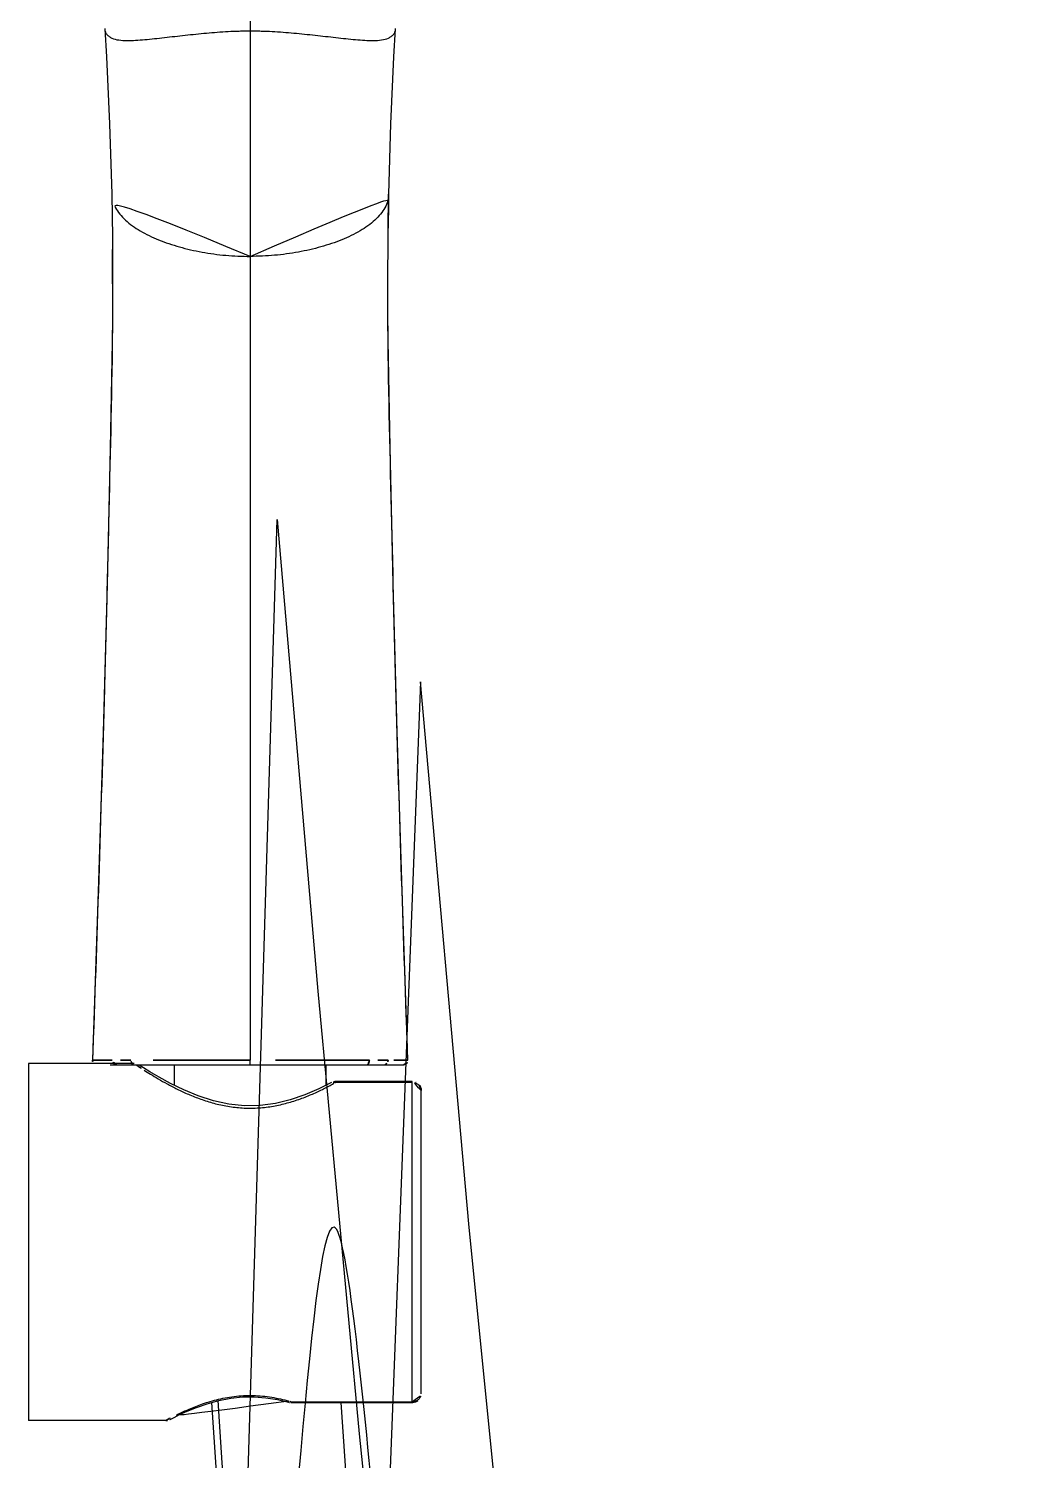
# Model space of a CAD drawing. Extents: x 16296684858 to 16296688009, y -37409618718 to -37409616409.
# Drawn here: x 16296685837.5 to 16296685948.9, y -37409617781.9 to -37409617621.4 of the extents above; entities that cross this region are included whole.
import ezdxf

# ---------------------------------------------------------------- set-up
doc = ezdxf.new("R2010")
doc.units = 0
doc.header["$LTSCALE"] = 10
doc.header["$MEASUREMENT"] = 0
doc.layers.get('0').update_dxf_attribs({"linetype": 'CONTINUOUS'})

msp = doc.modelspace()

# ---------------------------------------------------------------- linework, layer by layer
at = {"color": 7, "linetype": 'Continuous', "lineweight": 30}
for p, q in [((16296685862.367241, -37409617619.815277), (16296685862.36742, -37409617621.656326)), ((16296685846.06358, -37409617621.42173), (16296685846.065201, -37409617621.450546)), ((16296685878.671049, -37409617621.449677), (16296685878.672649, -37409617621.42112)), ((16296685862.36742, -37409617621.656113), (16296685862.368231, -37409617646.947731)), ((16296685846.616949, -37409617632.082741), (16296685846.84548, -37409617639.989693)), ((16296685862.368231, -37409617646.947701), (16296685862.368879, -37409617737.032883)), ((16296685846.94491, -37409617650.037376), (16296685846.94141, -37409617651.878922)), ((16296685877.79607, -37409617651.359459), (16296685877.794109, -37409617649.852051))]:
    msp.add_line(p, q, dxfattribs=at)
at = {"color": 7, "linetype": 'Continuous'}
for p, q in [((16296685862.368919, -37409617737.544647), (16296685862.368879, -37409617737.032883)), ((16296685880.0522, -37409617737.026413), (16296685880.051439, -37409617737.026459)), ((16296685837.5359, -37409617737.421837), (16296685837.5359, -37409617777.421837)), ((16296685849.373871, -37409617737.421837), (16296685837.5359, -37409617737.421837)), ((16296685846.67078, -37409617737.544647), (16296685879.55188, -37409617737.544647)), ((16296685849.80851, -37409617737.7118), (16296685849.81974, -37409617737.719254)), ((16296685853.870081, -37409617739.85199), (16296685853.870081, -37409617737.544647)), ((16296685870.870081, -37409617739.851013), (16296685870.870081, -37409617737.544647)), ((16296685871.486931, -37409617739.544647), (16296685871.48665, -37409617739.544777)), ((16296685871.95335, -37409617739.429207), (16296685871.95335, -37409617739.534851)), ((16296685880.535891, -37409617739.429207), (16296685871.95335, -37409617739.429207)), ((16296685880.535891, -37409617739.534851), (16296685871.95335, -37409617739.534851)), ((16296685880.535891, -37409617775.41449), (16296685880.535891, -37409617739.429207)), ((16296685881.535891, -37409617774.41449), (16296685881.535891, -37409617740.429207)), ((16296685866.67098, -37409617775.376427), (16296685866.6709, -37409617775.376404)), ((16296685866.94425, -37409617775.308838), (16296685866.94425, -37409617775.41449)), ((16296685866.94425, -37409617775.308838), (16296685880.535891, -37409617775.308838)), ((16296685866.94425, -37409617775.41449), (16296685880.535891, -37409617775.41449)), ((16296685853.39246, -37409617777.160927), (16296685853.304319, -37409617777.207619)), ((16296685852.903931, -37409617777.421837), (16296685837.5359, -37409617777.421837)), ((16296685853.36659, -37409617777.308357), (16296685853.384251, -37409617777.299187))]:
    msp.add_line(p, q, dxfattribs=at)
at = {"color": 7, "linetype": 'Continuous', "lineweight": 30}
for points in [[(16296685846.065201, -37409617621.450546), (16296685846.26012, -37409617624.584099), (16296685846.616949, -37409617632.082741)], [(16296685877.89274, -37409617639.988937), (16296685878.12044, -37409617632.083603), (16296685878.4764, -37409617624.58506), (16296685878.671049, -37409617621.449677)], [(16296685846.845249, -37409617639.967377), (16296685846.91839, -37409617644.824478), (16296685846.94404, -37409617650.037529)], [(16296685877.79496, -37409617649.852348), (16296685877.820749, -37409617644.774643), (16296685877.892981, -37409617639.966316)], [(16296685846.94141, -37409617651.878922), (16296685846.92524, -37409617654.562607), (16296685846.692419, -37409617668.469353), (16296685846.33135, -37409617683.732773), (16296685845.891649, -37409617700.301048), (16296685845.343731, -37409617718.117439), (16296685844.688869, -37409617737.026466)], [(16296685880.0522, -37409617737.026413), (16296685879.396231, -37409617718.086197), (16296685878.84679, -37409617700.219803), (16296685878.406111, -37409617683.60891), (16296685878.044029, -37409617668.309486), (16296685877.812519, -37409617654.37188), (16296685877.79607, -37409617651.359459)]]:
    msp.add_lwpolyline(points, dxfattribs=at)
at = {"color": 7, "linetype": 'Continuous'}
for points in [[(16296685858.04203, -37409617775.396202), (16296685861.039141, -37409617820.012383), (16296685865.404261, -37409617676.418427), (16296685869.93445, -37409617729.313957), (16296685874.589951, -37409617778.898682), (16296685879.44486, -37409617826.00618), (16296685884.520069, -37409617870.560112), (16296685889.805929, -37409617912.83036), (16296685895.223539, -37409617952.985413), (16296685900.69364, -37409617991.12709), (16296685906.144751, -37409618027.380127), (16296685911.51041, -37409618061.86364), (16296685916.72698, -37409618094.686478), (16296685921.73012, -37409618125.932907), (16296685926.460649, -37409618155.704536), (16296685930.85836, -37409618184.088799), (16296685934.722361, -37409618210.221786)], [(16296685948.92378, -37409618207.491112), (16296685947.60433, -37409618198.118057), (16296685942.468081, -37409618164.299683), (16296685936.821951, -37409618128.578888), (16296685930.775249, -37409618090.803459), (16296685924.44116, -37409618050.84182), (16296685917.93211, -37409618008.538254), (16296685911.362209, -37409617963.712936), (16296685904.85331, -37409617916.182617), (16296685898.54315, -37409617865.825249), (16296685892.541321, -37409617812.23735), (16296685886.87714, -37409617755.367241), (16296685881.45377, -37409617694.640823), (16296685876.251209, -37409617829.325577), (16296685872.570669, -37409617775.41449)], [(16296685871.48708, -37409617739.544563), (16296685870.0604, -37409617740.253181), (16296685868.48842, -37409617740.924202), (16296685866.86865, -37409617741.478752), (16296685865.202721, -37409617741.886597), (16296685863.493231, -37409617742.118019), (16296685861.7502, -37409617742.148361), (16296685859.99058, -37409617741.96701), (16296685858.246889, -37409617741.585632), (16296685856.553499, -37409617741.038513), (16296685854.939659, -37409617740.372467), (16296685853.451059, -37409617739.648117), (16296685852.161909, -37409617738.946037), (16296685851.138189, -37409617738.344719), (16296685850.42474, -37409617737.904861), (16296685850.030041, -37409617737.654694), (16296685849.91461, -37409617737.580658)], [(16296685853.366949, -37409617777.308189), (16296685853.4851, -37409617777.246773), (16296685853.8508, -37409617777.060318), (16296685854.464149, -37409617776.760651), (16296685855.30722, -37409617776.376862), (16296685856.35055, -37409617775.950348), (16296685857.558001, -37409617775.529457), (16296685858.866051, -37409617775.169357), (16296685860.182329, -37409617774.915543), (16296685861.495449, -37409617774.777283), (16296685862.80941, -37409617774.757492), (16296685864.126419, -37409617774.857262), (16296685865.446369, -37409617775.074577), (16296685866.67099, -37409617775.376427)]]:
    msp.add_lwpolyline(points, dxfattribs=at)
at = {"color": 7, "linetype": 'Continuous', "lineweight": 30}
for centre, radius, start, end in [((16296685350.10743, -37409617649.871178), 496.837507, 359.98134334, 1.14012947), ((16296686381.007059, -37409617649.893227), 503.212955, 178.87155243, 179.99532815)]:
    msp.add_arc(centre, radius, start, end, dxfattribs=at)
at = {"color": 7, "linetype": 'Continuous'}
for centre, radius, start, end in [((16296685845.19091, -37409617737.044617), 0.500125, 177.98060491, 230.03189984), ((16296685879.55176, -37409617737.04467), 0.49998, 270.01340083, 2.07069511), ((16296685798.05048, -37409617815.747803), 93.640332, 56.44516676, 56.64587156), ((16296685849.374741, -37409617738.420303), 0.998229, 57.26084756, 62.21244194), ((16296685871.95335, -37409617740.429207), 1, 90, 117.82247979), ((16296685871.70389, -37409617739.955566), 0.464682, 111.26562103, 117.79674191), ((16296685817.66226, -37409617639.06813), 114.197575, 298.18524242, 298.38636027), ((16296685871.95365, -37409617740.429901), 1.000712, 90.01719671, 103.42272313), ((16296685871.716459, -37409617740.123833), 0.634837, 68.08963132, 70.06143208), ((16296685880.535891, -37409617740.429207), 1, 0, 90), ((16296685880.53677, -37409617740.427353), 0.997954, 62.9037329, 69.69976746), ((16296685880.537479, -37409617740.427338), 0.997551, 47.15869378, 53.7686221), ((16296685880.536711, -37409617740.428879), 0.999139, 31.44310788, 37.64000448), ((16296685880.53961, -37409617740.427902), 0.996069, 15.69933891, 20.90323395), ((16296685866.945101, -37409617774.408218), 1.006262, 254.18742077, 269.12803623), ((16296685859.18395, -37409617801.90757), 27.70766, 73.73508533, 74.23636751), ((16296685866.944759, -37409617774.416382), 0.998098, 269.14056245, 269.9711544), ((16296685880.535891, -37409617774.41449), 1, 270, 0), ((16296685880.535931, -37409617774.413254), 1.001229, 269.99824806, 278.17740757), ((16296685852.903959, -37409617776.421921), 0.999917, 269.99854005, 297.55969752)]:
    msp.add_arc(centre, radius, start, end, dxfattribs=at)
at = {"color": 7, "linetype": 'Continuous', "lineweight": 30}
for points, knots in [([(16296685846.066351, -37409617621.449013), (16296685846.07188, -37409617621.504837), (16296685846.091061, -37409617621.614693), (16296685846.14352, -37409617621.830513), (16296685846.291439, -37409617622.075012), (16296685846.546329, -37409617622.312317), (16296685846.987961, -37409617622.562073), (16296685847.66967, -37409617622.721687), (16296685848.56525, -37409617622.772163), (16296685849.54154, -37409617622.734879), (16296685850.57626, -37409617622.653137), (16296685851.656231, -37409617622.54232), (16296685853.15992, -37409617622.372757), (16296685855.098591, -37409617622.156273), (16296685857.07016, -37409617621.946472), (16296685858.680941, -37409617621.807793), (16296685859.905291, -37409617621.729233), (16296685860.930099, -37409617621.692902), (16296685861.751289, -37409617621.673187), (16296685862.16197, -37409617621.65715), (16296685862.36742, -37409617621.656326)], [0, 0, 0, 0, 0.0099254966, 0.01970658, 0.0391569454, 0.0593514202, 0.0807928907, 0.1281963921, 0.1814481309, 0.2393764333, 0.3008709279, 0.3651019952, 0.4314443819, 0.5686137882, 0.7102528481, 0.7822320985, 0.8546563127, 0.9273000759, 0.9636490796, 1, 1, 1, 1]), ([(16296685862.36742, -37409617621.655983), (16296685862.57288, -37409617621.656799), (16296685862.98358, -37409617621.672859), (16296685863.8048, -37409617621.692551), (16296685864.82967, -37409617621.728859), (16296685866.05409, -37409617621.807388), (16296685867.66498, -37409617621.94606), (16296685869.636721, -37409617622.155823), (16296685871.575569, -37409617622.372238), (16296685873.07943, -37409617622.541733), (16296685874.159519, -37409617622.652481), (16296685875.19438, -37409617622.734154), (16296685876.170799, -37409617622.771339), (16296685877.06653, -37409617622.720734), (16296685877.748329, -37409617622.560989), (16296685878.19001, -37409617622.311119), (16296685878.44491, -37409617622.073708), (16296685878.5928, -37409617621.829117), (16296685878.645229, -37409617621.613243), (16296685878.664431, -37409617621.503372), (16296685878.66995, -37409617621.44754)], [0, 0, 0, 0, 0.0363489651, 0.0726960301, 0.1453361012, 0.2177570393, 0.2897335148, 0.4313687622, 0.568536666, 0.6348791234, 0.6991108452, 0.7606067097, 0.8185371597, 0.8717919824, 0.9191994603, 0.9406433196, 0.9608400979, 0.9802922702, 0.9900741216, 1, 1, 1, 1]), ([(16296685862.368231, -37409617646.947731), (16296685861.456011, -37409617646.947731), (16296685859.6464, -37409617646.864403), (16296685856.99164, -37409617646.507408), (16296685854.465969, -37409617645.933983), (16296685852.134859, -37409617645.15403), (16296685850.07937, -37409617644.174988), (16296685848.627291, -37409617643.161407), (16296685847.73933, -37409617642.232933), (16296685847.10721, -37409617641.314217), (16296685846.85585, -37409617640.508362), (16296685846.84548, -37409617639.989693)], [0, 0, 0, 0, 0.1505397079, 0.2984755103, 0.4415123267, 0.5773413453, 0.7032876812, 0.8162454499, 0.867181558, 0.9143895078, 1, 1, 1, 1]), ([(16296685862.368231, -37409617646.947701), (16296685863.2805, -37409617646.947701), (16296685865.0902, -37409617646.864403), (16296685867.7451, -37409617646.507347), (16296685870.27087, -37409617645.933937), (16296685872.602249, -37409617645.153999), (16296685874.657761, -37409617644.174797), (16296685876.110991, -37409617643.161057), (16296685876.998671, -37409617642.233513), (16296685877.488689, -37409617641.518639), (16296685877.80345, -37409617640.76696), (16296685877.88537, -37409617640.244553), (16296685877.892441, -37409617639.989197)], [0, 0, 0, 0, 0.1504436278, 0.2982819075, 0.4412249519, 0.576967843, 0.7028377742, 0.8157521173, 0.8666716924, 0.9138480321, 0.9578771024, 1, 1, 1, 1]), ([(16296685846.94141, -37409617651.878677), (16296685846.91564, -37409617658.941757), (16296685846.665609, -37409617669.730797), (16296685846.32312, -37409617684.246933), (16296685845.94586, -37409617698.81163), (16296685845.41889, -37409617716.406303), (16296685844.93865, -37409617730.270851), (16296685844.68959, -37409617737.026932)], [0, 0, 0, 0, 0.2487602125, 0.3800475195, 0.5114044468, 0.7618925465, 1, 1, 1, 1]), ([(16296685880.051451, -37409617737.026443), (16296685879.800739, -37409617730.22641), (16296685879.31769, -37409617716.267342), (16296685878.674021, -37409617694.805023), (16296685878.14856, -37409617673.050293), (16296685877.81551, -37409617658.45372), (16296685877.79607, -37409617651.359161)], [0, 0, 0, 0, 0.2382058399, 0.488946622, 0.751644432, 1, 1, 1, 1])]:
    msp.add_open_spline(points, degree=3, knots=knots, dxfattribs=at)
at = {"color": 7, "linetype": 'Continuous'}
for points, knots in [([(16296685846.90662, -37409617737.030678), (16296685846.63703, -37409617737.034607), (16296685846.15494, -37409617737.038696), (16296685845.587549, -37409617737.038094), (16296685845.218031, -37409617737.034958), (16296685845.00222, -37409617737.033287), (16296685844.830709, -37409617737.028778), (16296685844.730619, -37409617737.030769), (16296685844.68964, -37409617737.026993)], [0, 0, 0, 0, 0.3648269814, 0.6523467388, 0.7677136222, 0.8648838821, 0.9443144064, 1, 1, 1, 1]), ([(16296685847.3766, -37409617737.544594), (16296685847.25267, -37409617737.542374), (16296685846.994129, -37409617737.42382), (16296685846.903191, -37409617737.158119), (16296685846.90662, -37409617737.030647)], [0, 0, 0, 0, 0.4929256194, 1, 1, 1, 1]), ([(16296685848.996031, -37409617737.018089), (16296685848.74608, -37409617737.016769), (16296685848.049629, -37409617737.014328), (16296685847.352909, -37409617737.015541), (16296685846.90662, -37409617737.030647)], [0, 0, 0, 0, 0.358874731, 1, 1, 1, 1]), ([(16296685849.29582, -37409617737.544647), (16296685849.25613, -37409617737.544998), (16296685849.163151, -37409617737.511124), (16296685849.06391, -37409617737.383957), (16296685849.004589, -37409617737.211227), (16296685848.994049, -37409617737.082237), (16296685848.996031, -37409617737.018089)], [0, 0, 0, 0, 0.1801550788, 0.4187567837, 0.7086311261, 1, 1, 1, 1]), ([(16296685862.368879, -37409617737.032883), (16296685861.183969, -37409617737.032883), (16296685858.842119, -37409617737.033783), (16296685855.40114, -37409617737.038223), (16296685852.128389, -37409617737.040939), (16296685850.012659, -37409617737.024437), (16296685848.996031, -37409617737.018089)], [0, 0, 0, 0, 0.2658145325, 0.5253584805, 0.7719310115, 1, 1, 1, 1]), ([(16296685875.74246, -37409617737.018089), (16296685874.725719, -37409617737.024437), (16296685872.60981, -37409617737.040939), (16296685869.33683, -37409617737.038223), (16296685865.89572, -37409617737.033783), (16296685863.553801, -37409617737.032883), (16296685862.368879, -37409617737.032883)], [0, 0, 0, 0, 0.2280800302, 0.474656165, 0.7341963729, 1, 1, 1, 1]), ([(16296685875.74246, -37409617737.018089), (16296685875.744419, -37409617737.082237), (16296685875.733891, -37409617737.211197), (16296685875.674601, -37409617737.383949), (16296685875.57539, -37409617737.511093), (16296685875.48243, -37409617737.544968), (16296685875.44276, -37409617737.544647)], [0, 0, 0, 0, 0.2913805183, 0.581263701, 0.8198636375, 1, 1, 1, 1]), ([(16296685877.83242, -37409617737.030281), (16296685877.59325, -37409617737.026779), (16296685876.896709, -37409617737.01136), (16296685876.19994, -37409617737.015106), (16296685875.742451, -37409617737.017952)], [0, 0, 0, 0, 0.3433302769, 1, 1, 1, 1]), ([(16296685877.83242, -37409617737.030296), (16296685877.83326, -37409617737.060837), (16296685877.82585, -37409617737.189934), (16296685877.76717, -37409617737.316261), (16296685877.70096, -37409617737.389259)], [0, 0, 0, 0, 0.2366792316, 1, 1, 1, 1]), ([(16296685880.051411, -37409617737.026604), (16296685880.01033, -37409617737.030357), (16296685879.91007, -37409617737.028412), (16296685879.7383, -37409617737.032898), (16296685879.52224, -37409617737.034592), (16296685879.15238, -37409617737.037727), (16296685878.584591, -37409617737.038322), (16296685878.102171, -37409617737.034233), (16296685877.83242, -37409617737.030296)], [0, 0, 0, 0, 0.0557608601, 0.13523336, 0.232429303, 0.34780416, 0.6352852502, 1, 1, 1, 1]), ([(16296685849.81974, -37409617737.719254), (16296685849.865471, -37409617737.749527), (16296685850.081461, -37409617737.892853), (16296685850.29825, -37409617738.034988), (16296685850.47014, -37409617738.145477)], [0, 0, 0, 0, 0.2116358333, 1, 1, 1, 1]), ([(16296685850.47014, -37409617738.145477), (16296685850.707451, -37409617738.298027), (16296685851.232321, -37409617738.627869), (16296685852.093679, -37409617739.146721), (16296685853.09544, -37409617739.710007), (16296685854.222561, -37409617740.299927), (16296685855.47262, -37409617740.881073), (16296685856.840981, -37409617741.409264), (16296685858.05006, -37409617741.801292), (16296685859.067169, -37409617742.054817), (16296685860.12891, -37409617742.258453), (16296685861.490419, -37409617742.411827), (16296685862.866489, -37409617742.420303), (16296685863.96229, -37409617742.334442), (16296685865.034889, -37409617742.187843), (16296685866.33024, -37409617741.906708), (16296685867.80636, -37409617741.452713), (16296685869.17716, -37409617740.916962), (16296685870.43441, -37409617740.339943), (16296685871.2236, -37409617739.926613), (16296685871.60091, -37409617739.724518)], [0, 0, 0, 0, 0.0375663204, 0.0825382003, 0.1338826608, 0.1905755132, 0.251905233, 0.3173252992, 0.38577936, 0.4209964034, 0.4568359527, 0.5296773147, 0.6030915787, 0.6396817358, 0.6759663703, 0.747171892, 0.8158939379, 0.8814042907, 0.9430053897, 1, 1, 1, 1]), ([(16296685877.70096, -37409617737.389259), (16296685877.656361, -37409617737.438454), (16296685877.550119, -37409617737.515701), (16296685877.42243, -37409617737.543556), (16296685877.36186, -37409617737.544594)], [0, 0, 0, 0, 0.5229175761, 1, 1, 1, 1]), ([(16296685871.93294, -37409617739.527039), (16296685871.86685, -37409617739.503082), (16296685871.73188, -37409617739.47718), (16296685871.59532, -37409617739.499207), (16296685871.535351, -37409617739.522552)], [0, 0, 0, 0, 0.5221342319, 1, 1, 1, 1]), ([(16296685881.535891, -37409617740.429207), (16296685881.535891, -37409617740.312332), (16296685881.481581, -37409617740.071777), (16296685881.254959, -37409617739.77491), (16296685880.92337, -37409617739.579803), (16296685880.66547, -37409617739.534851), (16296685880.535891, -37409617739.534851)], [0, 0, 0, 0, 0.2370161755, 0.4818088611, 0.7372508844, 1, 1, 1, 1]), ([(16296685935.55896, -37409618210.205383), (16296685932.621189, -37409618189.736473), (16296685925.936069, -37409618146.662773), (16296685914.95867, -37409618078.753372), (16296685903.254219, -37409618003.98069), (16296685893.724159, -37409617937.18531), (16296685886.41831, -37409617880.064262), (16296685881.121401, -37409617834.533112), (16296685876.22892, -37409617787.735336), (16296685870.34692, -37409617726.06218), (16296685864.379061, -37409617855.18634), (16296685860.38855, -37409617800.114029), (16296685858.791019, -37409617775.171944)], [0, 0, 0, 0, 0.0969361013, 0.2043267105, 0.3224768006, 0.4517142699, 0.5206000265, 0.5924219, 0.6665866394, 0.7411672023, 0.8828384145, 1, 1, 1, 1]), ([(16296685866.71126, -37409617775.241959), (16296685866.07851, -37409617775.063469), (16296685865.097099, -37409617774.833908), (16296685863.747801, -37409617774.662117), (16296685862.691139, -37409617774.603256), (16296685861.62838, -37409617774.616783), (16296685860.57999, -37409617774.7015), (16296685859.5669, -37409617774.867477), (16296685858.60059, -37409617775.083252), (16296685857.689251, -37409617775.332397), (16296685856.605379, -37409617775.685669), (16296685855.633289, -37409617776.090919), (16296685854.759239, -37409617776.474037), (16296685854.10033, -37409617776.786873), (16296685853.65778, -37409617777.020088), (16296685853.39246, -37409617777.160927)], [0, 0, 0, 0, 0.1426414587, 0.2180400528, 0.2948823178, 0.3720562038, 0.4484742939, 0.5228527778, 0.5945896784, 0.6632083705, 0.7277665937, 0.8417829452, 0.8914913935, 0.934830097, 1, 1, 1, 1]), ([(16296685866.79027, -37409617775.379631), (16296685866.780041, -37409617775.381706), (16296685866.740499, -37409617775.387711), (16296685866.699409, -37409617775.384506), (16296685866.67098, -37409617775.376427)], [0, 0, 0, 0, 0.2610679237, 1, 1, 1, 1]), ([(16296685866.94425, -37409617775.308838), (16296685866.931641, -37409617775.317734), (16296685866.884081, -37409617775.348473), (16296685866.8307, -37409617775.371338), (16296685866.79027, -37409617775.379631)], [0, 0, 0, 0, 0.2720850136, 1, 1, 1, 1]), ([(16296685880.535891, -37409617775.308838), (16296685880.66547, -37409617775.308838), (16296685880.92337, -37409617775.263908), (16296685881.254959, -37409617775.068787), (16296685881.481581, -37409617774.771912), (16296685881.535891, -37409617774.531372), (16296685881.535891, -37409617774.41449)], [0, 0, 0, 0, 0.2627492396, 0.5181911568, 0.7629837794, 1, 1, 1, 1]), ([(16296685853.304319, -37409617777.207619), (16296685853.245819, -37409617777.238533), (16296685853.16375, -37409617777.2817), (16296685853.06204, -37409617777.334633), (16296685853.01096, -37409617777.361237), (16296685852.976509, -37409617777.379333), (16296685852.9557, -37409617777.390381), (16296685852.938061, -37409617777.39978), (16296685852.924351, -37409617777.407433), (16296685852.912769, -37409617777.413452), (16296685852.90778, -37409617777.417397), (16296685852.90115, -37409617777.420403), (16296685852.90336, -37409617777.421837), (16296685852.903931, -37409617777.421837)], [0, 0, 0, 0, 0.4344667753, 0.6090456177, 0.7528985776, 0.8127817327, 0.8645038655, 0.9079999453, 0.9432055495, 0.9699729378, 0.987815154, 0.9962982195, 1, 1, 1, 1])]:
    msp.add_open_spline(points, degree=3, knots=knots, dxfattribs=at)

doc.saveas('drawing.dxf')
